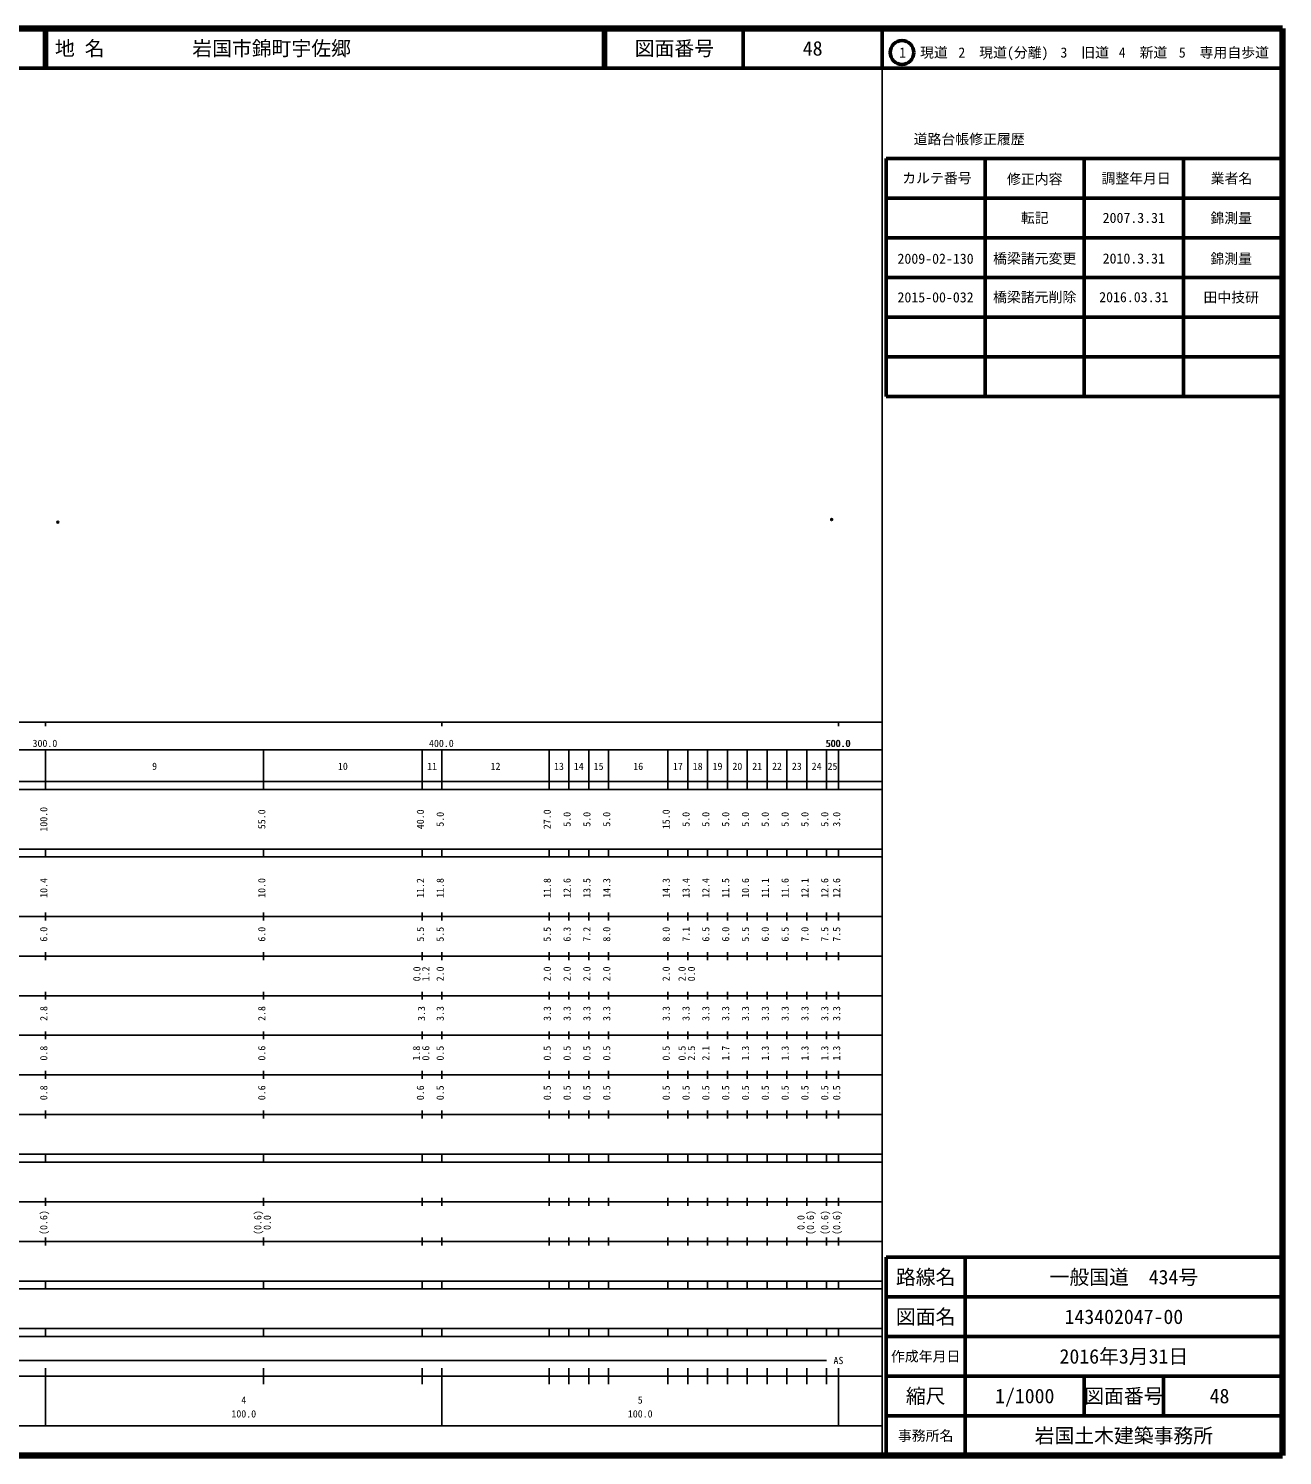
# Model space of a CAD drawing. Units: millimetres on the paper. Extents: x 40 to 680, y 20 to 380.
# Drawn here: x 363.7 to 680, y 20 to 380 of the extents above; entities that cross this region are included whole.
import ezdxf
from ezdxf.enums import TextEntityAlignment as Align

# ---------------------------------------------------------------- set-up
doc = ezdxf.new("R2010")
doc.units = ezdxf.units.MM
doc.header["$PDMODE"] = 32
doc.header["$PDSIZE"] = 0.5
doc.layers.add('M-OTRS', color=6, linetype='Continuous')
doc.layers.add('M-TTL-TXT', color=7, linetype='Continuous')
for name, color, linetype, lineweight in [('M-TTL', 2, 'Continuous', 140), ('M-TTL-BAND', 7, 'Continuous', 25), ('M-TTL-FRAM', 2, 'Continuous', 50), ('M-TTL-LINE', 7, 'Continuous', 50)]:
    doc.layers.add(name, color=color, linetype=linetype, lineweight=lineweight)
doc.styles.add('ＭＳ ゴシック', font='')
doc.styles.get('ＭＳ ゴシック').set_extended_font_data('MS Gothic')

msp = doc.modelspace()

# ---------------------------------------------------------------- linework, layer by layer
at = {"layer": 'M-OTRS'}
for p in [(371.086, 255.436), (566.291, 256.114)]:
    msp.add_point(p, dxfattribs=at)
at = {"layer": 'M-TTL'}
for p, q in [((680, 380), (40, 380)), ((680, 20), (680, 380)), ((40, 20), (680, 20))]:
    msp.add_line(p, q, dxfattribs=at)
at = {"layer": 'M-TTL-BAND'}
for p, q in [((579, 20), (579, 370)), ((40, 205), (579, 205)), ((368, 205), (368, 204)), ((468, 205), (468, 204)), ((568, 205), (568, 204)), ((68, 198), (579, 198)), ((368, 188), (368, 198)), ((423, 188), (423, 198)), ((463, 188), (463, 198)), ((468, 188), (468, 198)), ((495, 188), (495, 198)), ((500, 188), (500, 198)), ((505, 188), (505, 198)), ((510, 188), (510, 198)), ((525, 188), (525, 198)), ((530, 188), (530, 198)), ((535, 188), (535, 198)), ((540, 188), (540, 198)), ((545, 188), (545, 198)), ((550, 188), (550, 198)), ((555, 188), (555, 198)), ((560, 188), (560, 198)), ((565, 188), (565, 198)), ((568, 188), (568, 198)), ((40, 190), (579, 190)), ((40, 188), (579, 188)), ((40, 173), (579, 173)), ((368, 171), (368, 173)), ((423, 171), (423, 173)), ((463, 171), (463, 173)), ((468, 171), (468, 173)), ((495, 171), (495, 173)), ((500, 171), (500, 173)), ((505, 171), (505, 173)), ((510, 171), (510, 173)), ((525, 171), (525, 173)), ((530, 171), (530, 173)), ((535, 171), (535, 173)), ((540, 171), (540, 173)), ((545, 171), (545, 173)), ((550, 171), (550, 173)), ((555, 171), (555, 173)), ((560, 171), (560, 173)), ((565, 171), (565, 173)), ((568, 171), (568, 173)), ((40, 171), (579, 171)), ((40, 156), (579, 156)), ((368, 155), (368, 157)), ((423, 155), (423, 157)), ((463, 155), (463, 157)), ((468, 155), (468, 157)), ((495, 155), (495, 157)), ((500, 155), (500, 157)), ((505, 155), (505, 157)), ((510, 155), (510, 157)), ((525, 155), (525, 157)), ((530, 155), (530, 157)), ((535, 155), (535, 157)), ((540, 155), (540, 157)), ((545, 155), (545, 157)), ((550, 155), (550, 157)), ((555, 155), (555, 157)), ((560, 155), (560, 157)), ((565, 155), (565, 157)), ((568, 155), (568, 157)), ((46, 146), (579, 146)), ((368, 145), (368, 147)), ((423, 145), (423, 147)), ((463, 145), (463, 147)), ((468, 145), (468, 147)), ((495, 145), (495, 147)), ((500, 145), (500, 147)), ((505, 145), (505, 147)), ((510, 145), (510, 147)), ((525, 145), (525, 147)), ((530, 145), (530, 147)), ((535, 145), (535, 147)), ((540, 145), (540, 147)), ((545, 145), (545, 147)), ((550, 145), (550, 147)), ((555, 145), (555, 147)), ((560, 145), (560, 147)), ((565, 145), (565, 147)), ((568, 145), (568, 147)), ((368, 135), (368, 137)), ((423, 135), (423, 137)), ((463, 135), (463, 137)), ((468, 135), (468, 137)), ((495, 135), (495, 137)), ((500, 135), (500, 137)), ((505, 135), (505, 137)), ((510, 135), (510, 137)), ((525, 135), (525, 137)), ((530, 135), (530, 137)), ((535, 135), (535, 137)), ((540, 135), (540, 137)), ((545, 135), (545, 137)), ((550, 135), (550, 137)), ((555, 135), (555, 137)), ((560, 135), (560, 137)), ((565, 135), (565, 137)), ((568, 135), (568, 137)), ((52, 136), (579, 136)), ((46, 126), (579, 126)), ((368, 125), (368, 127)), ((423, 125), (423, 127)), ((463, 125), (463, 127)), ((468, 125), (468, 127)), ((495, 125), (495, 127)), ((500, 125), (500, 127)), ((505, 125), (505, 127)), ((510, 125), (510, 127)), ((525, 125), (525, 127)), ((530, 125), (530, 127)), ((535, 125), (535, 127)), ((540, 125), (540, 127)), ((545, 125), (545, 127)), ((550, 125), (550, 127)), ((555, 125), (555, 127)), ((560, 125), (560, 127)), ((565, 125), (565, 127)), ((568, 125), (568, 127)), ((52, 116), (579, 116)), ((368, 115), (368, 117)), ((423, 115), (423, 117)), ((463, 115), (463, 117)), ((468, 115), (468, 117)), ((495, 115), (495, 117)), ((500, 115), (500, 117)), ((505, 115), (505, 117)), ((510, 115), (510, 117)), ((525, 115), (525, 117)), ((530, 115), (530, 117)), ((535, 115), (535, 117)), ((540, 115), (540, 117)), ((545, 115), (545, 117)), ((550, 115), (550, 117)), ((555, 115), (555, 117)), ((560, 115), (560, 117)), ((565, 115), (565, 117)), ((568, 115), (568, 117)), ((46, 106), (579, 106)), ((368, 105), (368, 107)), ((423, 105), (423, 107)), ((463, 105), (463, 107)), ((468, 105), (468, 107)), ((495, 105), (495, 107)), ((500, 105), (500, 107)), ((505, 105), (505, 107)), ((510, 105), (510, 107)), ((525, 105), (525, 107)), ((530, 105), (530, 107)), ((535, 105), (535, 107)), ((540, 105), (540, 107)), ((545, 105), (545, 107)), ((550, 105), (550, 107)), ((555, 105), (555, 107)), ((560, 105), (560, 107)), ((565, 105), (565, 107)), ((568, 105), (568, 107)), ((40, 96), (579, 96)), ((40, 94), (579, 94)), ((368, 94), (368, 96)), ((423, 94), (423, 96)), ((463, 94), (463, 96)), ((468, 94), (468, 96)), ((495, 94), (495, 96)), ((500, 94), (500, 96)), ((505, 94), (505, 96)), ((510, 94), (510, 96)), ((525, 94), (525, 96)), ((530, 94), (530, 96)), ((535, 94), (535, 96)), ((540, 94), (540, 96)), ((545, 94), (545, 96)), ((550, 94), (550, 96)), ((555, 94), (555, 96)), ((560, 94), (560, 96)), ((565, 94), (565, 96)), ((568, 94), (568, 96)), ((49, 84), (579, 84)), ((368, 83), (368, 85)), ((423, 83), (423, 85)), ((463, 83), (463, 85)), ((468, 83), (468, 85)), ((495, 83), (495, 85)), ((500, 83), (500, 85)), ((505, 83), (505, 85)), ((510, 83), (510, 85)), ((525, 83), (525, 85)), ((530, 83), (530, 85)), ((535, 83), (535, 85)), ((540, 83), (540, 85)), ((545, 83), (545, 85)), ((550, 83), (550, 85)), ((555, 83), (555, 85)), ((560, 83), (560, 85)), ((565, 83), (565, 85)), ((568, 83), (568, 85)), ((40, 74), (579, 74)), ((368, 73), (368, 75)), ((423, 73), (423, 75)), ((463, 73), (463, 75)), ((468, 73), (468, 75)), ((495, 73), (495, 75)), ((500, 73), (500, 75)), ((505, 73), (505, 75)), ((510, 73), (510, 75)), ((525, 73), (525, 75)), ((530, 73), (530, 75)), ((535, 73), (535, 75)), ((540, 73), (540, 75)), ((545, 73), (545, 75)), ((550, 73), (550, 75)), ((555, 73), (555, 75)), ((560, 73), (560, 75)), ((565, 73), (565, 75)), ((568, 73), (568, 75)), ((40, 64), (579, 64)), ((40, 62), (579, 62)), ((368, 62), (368, 64)), ((423, 62), (423, 64)), ((463, 62), (463, 64)), ((468, 62), (468, 64)), ((495, 62), (495, 64)), ((500, 62), (500, 64)), ((505, 62), (505, 64)), ((510, 62), (510, 64)), ((525, 62), (525, 64)), ((530, 62), (530, 64)), ((535, 62), (535, 64)), ((540, 62), (540, 64)), ((545, 62), (545, 64)), ((550, 62), (550, 64)), ((555, 62), (555, 64)), ((560, 62), (560, 64)), ((565, 62), (565, 64)), ((568, 62), (568, 64)), ((40, 52), (579, 52)), ((368, 50), (368, 52)), ((423, 50), (423, 52)), ((463, 50), (463, 52)), ((468, 50), (468, 52)), ((495, 50), (495, 52)), ((500, 50), (500, 52)), ((505, 50), (505, 52)), ((510, 50), (510, 52)), ((525, 50), (525, 52)), ((530, 50), (530, 52)), ((535, 50), (535, 52)), ((540, 50), (540, 52)), ((545, 50), (545, 52)), ((550, 50), (550, 52)), ((555, 50), (555, 52)), ((560, 50), (560, 52)), ((565, 50), (565, 52)), ((568, 50), (568, 52)), ((40, 50), (579, 50)), ((71, 44), (565, 44)), ((40, 40), (579, 40)), ((368, 27.5), (368, 42)), ((423, 38), (423, 42)), ((463, 38), (463, 42)), ((468, 27.5), (468, 42)), ((495, 38), (495, 42)), ((500, 38), (500, 42)), ((505, 38), (505, 42)), ((510, 38), (510, 42)), ((525, 38), (525, 42)), ((530, 38), (530, 42)), ((535, 38), (535, 42)), ((540, 38), (540, 42)), ((545, 38), (545, 42)), ((550, 38), (550, 42)), ((555, 38), (555, 42)), ((560, 38), (560, 42)), ((565, 38), (565, 42)), ((568, 27.5), (568, 42)), ((68, 27.5), (579, 27.5))]:
    msp.add_line(p, q, dxfattribs=at)
at = {"layer": 'M-TTL-FRAM'}
for p, q in [((580, 347.197), (580, 287.197)), ((580, 347.197), (680, 347.197)), ((580, 287.197), (680, 287.197)), ((680, 70), (580, 70)), ((580, 70), (580, 20))]:
    msp.add_line(p, q, dxfattribs=at)
at = {"layer": 'M-TTL-LINE'}
for p, q in [((367.75, 380), (367.75, 370)), ((368.25, 380), (368.25, 370)), ((508.747, 380), (508.747, 370)), ((509.247, 380), (509.247, 370)), ((543.997, 380), (543.997, 370)), ((579, 380), (579, 370)), ((40, 370), (680, 370)), ((605, 347.197), (605, 287.197)), ((630, 347.197), (630, 287.197)), ((655, 347.197), (655, 287.197)), ((580, 337.197), (680, 337.197)), ((580, 327.197), (680, 327.197)), ((580, 317.197), (680, 317.197)), ((580, 307.197), (680, 307.197)), ((580, 297.197), (680, 297.197)), ((600, 70), (600, 20)), ((680, 60), (580, 60)), ((680, 50), (580, 50)), ((680, 40), (580, 40)), ((630, 40), (630, 30)), ((650, 40), (650, 30)), ((680, 30), (580, 30))]:
    msp.add_line(p, q, dxfattribs=at)
msp.add_circle((584.031, 373.958), 3, dxfattribs=at)

# ---------------------------------------------------------------- texts
at = {"layer": 'M-TTL-BAND', "style": 'ＭＳ ゴシック'}
for s, p in [('300.0', (367.844, 198.195)), ('400.0', (467.844, 198.195)), ('500.0', (567.844, 198.195)), ('500.0', (568, 198.195)), ('9', (395.5, 192.405)), ('10', (443, 192.405)), ('11', (465.5, 192.405)), ('12', (481.5, 192.405)), ('13', (497.5, 192.405)), ('14', (502.5, 192.405)), ('15', (507.5, 192.405)), ('16', (517.5, 192.405)), ('17', (527.5, 192.405)), ('18', (532.5, 192.405)), ('19', (537.5, 192.405)), ('20', (542.5, 192.405)), ('21', (547.5, 192.405)), ('22', (552.5, 192.405)), ('23', (557.5, 192.405)), ('24', (562.5, 192.405)), ('25', (566.5, 192.405)), ('AS', (568, 42.5)), ('4', (418, 32.523)), ('5', (518, 32.523)), ('100.0', (418, 29.033)), ('100.0', (518, 29.033))]:
    msp.add_text(s, height=1.833, dxfattribs=at).set_placement(p, align=Align.BOTTOM_CENTER)
for s, p in [('100.0', (369, 180.5)), ('55.0', (424, 180.5)), ('40.0', (464, 180.5)), ('5.0', (469, 180.5)), ('27.0', (496, 180.5)), ('5.0', (501, 180.5)), ('5.0', (506, 180.5)), ('5.0', (511, 180.5)), ('15.0', (526, 180.5)), ('5.0', (531, 180.5)), ('5.0', (536, 180.5)), ('5.0', (541, 180.5)), ('5.0', (546, 180.5)), ('5.0', (551, 180.5)), ('5.0', (556, 180.5)), ('5.0', (561, 180.5)), ('5.0', (566, 180.5)), ('3.0', (569, 180.5)), ('10.4', (369, 163.174)), ('10.0', (424, 163.174)), ('11.2', (464, 163.174)), ('11.8', (469, 163.174)), ('11.8', (496, 163.174)), ('12.6', (501, 163.174)), ('13.5', (506, 163.174)), ('14.3', (511, 163.174)), ('14.3', (526, 163.174)), ('13.4', (531, 163.174)), ('12.4', (536, 163.174)), ('11.5', (541, 163.174)), ('10.6', (546, 163.174)), ('11.1', (551, 163.174)), ('11.6', (556, 163.174)), ('12.1', (561, 163.174)), ('12.6', (566, 163.174)), ('12.6', (569, 163.174)), ('6.0', (369, 151.5)), ('6.0', (424, 151.5)), ('5.5', (464, 151.5)), ('5.5', (469, 151.5)), ('5.5', (496, 151.5)), ('6.3', (501, 151.5)), ('7.2', (506, 151.5)), ('8.0', (511, 151.5)), ('8.0', (526, 151.5)), ('7.1', (531, 151.5)), ('6.5', (536, 151.5)), ('6.0', (541, 151.5)), ('5.5', (546, 151.5)), ('6.0', (551, 151.5)), ('6.5', (556, 151.5)), ('7.0', (561, 151.5)), ('7.5', (566, 151.5)), ('7.5', (569, 151.5)), ('0.0', (463.123, 141.5)), ('1.2', (465.37, 141.5)), ('2.0', (469, 141.5)), ('2.0', (496, 141.5)), ('2.0', (501, 141.5)), ('2.0', (506, 141.5)), ('2.0', (511, 141.5)), ('2.0', (526, 141.5)), ('2.0', (530, 141.5)), ('0.0', (532.37, 141.5)), ('2.8', (369, 131.5)), ('2.8', (424, 131.5)), ('3.3', (464.269, 131.5)), ('3.3', (469, 131.5)), ('3.3', (496, 131.5)), ('3.3', (501, 131.5)), ('3.3', (506, 131.5)), ('3.3', (511, 131.5)), ('3.3', (526, 131.5)), ('3.3', (531, 131.5)), ('3.3', (536, 131.5)), ('3.3', (541, 131.5)), ('3.3', (546, 131.5)), ('3.3', (551, 131.5)), ('3.3', (556, 131.5)), ('3.3', (561, 131.5)), ('3.3', (566, 131.5)), ('3.3', (569, 131.5)), ('0.8', (369, 121.5)), ('0.6', (424, 121.5)), ('1.8', (463, 121.5)), ('0.6', (465.37, 121.5)), ('0.5', (469, 121.5)), ('0.5', (496, 121.5)), ('0.5', (501, 121.5)), ('0.5', (506, 121.5)), ('0.5', (511, 121.5)), ('0.5', (526, 121.5)), ('0.5', (530, 121.5)), ('2.5', (532.37, 121.5)), ('2.1', (536, 121.5)), ('1.7', (541, 121.5)), ('1.3', (546, 121.5)), ('1.3', (551, 121.5)), ('1.3', (556, 121.5)), ('1.3', (561, 121.5)), ('1.3', (566, 121.5)), ('1.3', (569, 121.5)), ('0.8', (369, 111.5)), ('0.6', (424, 111.5)), ('0.6', (464, 111.5)), ('0.5', (469, 111.5)), ('0.5', (496, 111.5)), ('0.5', (501, 111.5)), ('0.5', (506, 111.5)), ('0.5', (511, 111.5)), ('0.5', (526, 111.5)), ('0.5', (531, 111.5)), ('0.5', (536, 111.5)), ('0.5', (541, 111.5)), ('0.5', (546, 111.5)), ('0.5', (551, 111.5)), ('0.5', (556, 111.5)), ('0.5', (561, 111.5)), ('0.5', (566, 111.5)), ('0.5', (569, 111.5)), ('(0.6)', (369, 78.764)), ('(0.6)', (423, 78.764)), ('0.0', (425.37, 78.764)), ('0.0', (560, 78.764)), ('(0.6)', (562.37, 78.764)), ('(0.6)', (566, 78.764)), ('(0.6)', (569, 78.764))]:
    msp.add_text(s, height=1.833, rotation=90, dxfattribs=at).set_placement(p, align=Align.BOTTOM_CENTER)
at = {"layer": 'M-TTL-TXT', "style": 'ＭＳ ゴシック'}
for s, p in [('地 名', (370.38, 375)), ('岩国市錦町宇佐郷', (405.024, 375))]:
    msp.add_text(s, height=3.666, dxfattribs=at).set_placement(p, align=Align.MIDDLE_LEFT)
for s, height, p in [('図面番号', 3.666, (526.622, 375)), ('48', 3.666, (561.497, 375)), ('1\u3000現道', 2.566, (589.448, 373.958)), ('2\u3000現道(分離)', 2.566, (609.619, 373.958)), ('3\u3000旧道', 2.566, (630.121, 373.958)), ('4\u3000新道', 2.566, (644.824, 373.958)), ('5\u3000専用自歩道', 2.566, (665.228, 373.958)), ('道路台帳修正履歴', 2.566, (600.968, 352.113)), ('カルテ番号', 2.566, (592.839, 342.277)), ('修正内容', 2.566, (617.509, 342.023)), ('調整年月日', 2.566, (643.089, 342.197)), ('業者名', 2.566, (667.134, 342.197)), ('転記', 2.566, (617.5, 332.245)), ('2007.3.31', 2.566, (642.5, 332.245)), ('錦測量', 2.566, (667.077, 332.189)), ('2009-02-130', 2.566, (592.5, 321.936)), ('橋梁諸元変更', 2.566, (617.5, 321.993)), ('2010.3.31', 2.566, (642.5, 321.993)), ('錦測量', 2.566, (667.077, 321.936)), ('2015-00-032', 2.566, (592.5, 312.189)), ('橋梁諸元削除', 2.566, (617.5, 312.245)), ('2016.03.31', 2.566, (642.5, 312.245)), ('田中技研', 2.566, (667.077, 312.189)), ('路線名', 3.666, (590, 65)), ('路線名', 3.666, (590, 65)), ('一般国道\u3000434号', 3.666, (640, 65)), ('図面名', 3.666, (590, 55)), ('図面名', 3.666, (590, 55)), ('143402047-00', 3.666, (640, 55)), ('2016年3月31日', 3.666, (640, 45)), ('作成年月日', 2.566, (590, 45)), ('作成年月日', 2.566, (590, 45)), ('縮尺', 3.666, (590, 35)), ('縮尺', 3.666, (590, 35)), ('1/1000', 3.666, (615, 35)), ('図面番号', 3.666, (640, 35)), ('図面番号', 3.666, (640, 35)), ('48', 3.666, (664.125, 35)), ('事務所名', 2.566, (590, 25)), ('事務所名', 2.566, (590, 25)), ('岩国土木建築事務所', 3.666, (640, 25))]:
    msp.add_text(s, height=height, dxfattribs=at).set_placement(p, align=Align.MIDDLE_CENTER)

doc.saveas('drawing.dxf')
